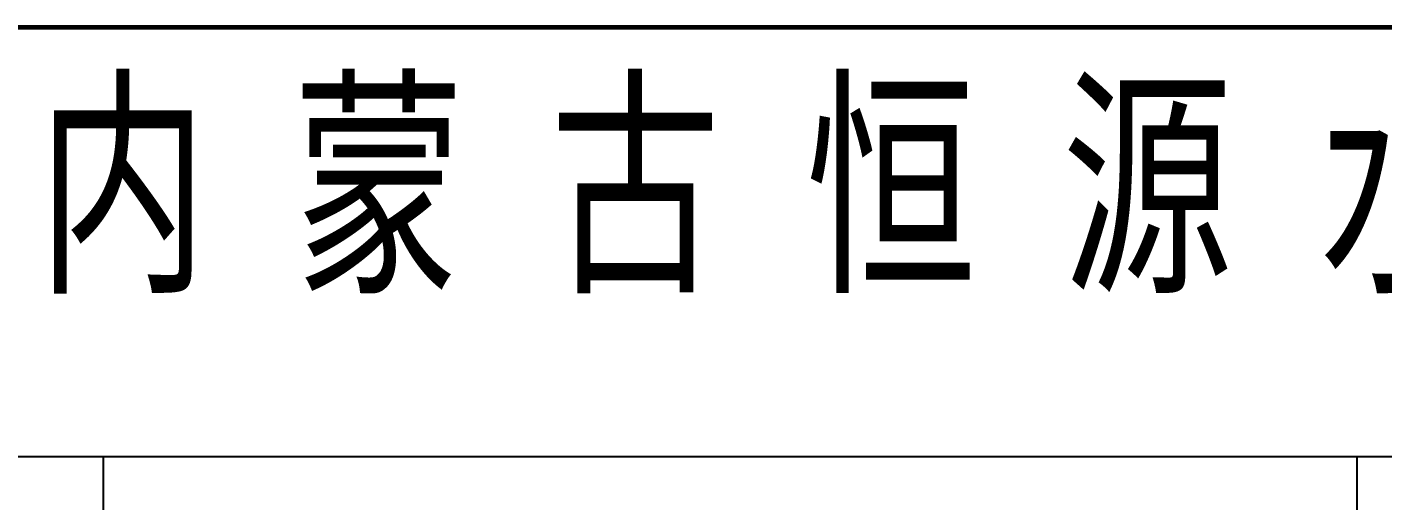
# Model space of a CAD drawing. Extents: x 695776 to 1250176, y 4443437 to 9025597.
# Drawn here: x 1186321 to 1190864, y 4544781 to 4546370 of the extents above; entities that cross this region are included whole.
import ezdxf

# ---------------------------------------------------------------- set-up
doc = ezdxf.new("R2010")
doc.units = 0
doc.header["$LTSCALE"] = 0.5
doc.layers.add('图框', color=7, linetype='CONTINUOUS')
doc.styles.add('仿宋', font='仿宋_GB2312.ttf', dxfattribs={"width": 0.7})

msp = doc.modelspace()

# ---------------------------------------------------------------- linework, layer by layer
at = {"layer": '图框', "color": 7, "lineweight": 60}
msp.add_line((1184776.0455, 4546369.5988), (1199176.0455, 4546369.5988), dxfattribs=at)
at = {"layer": '图框', "color": 7}
for p, q in [((1199176.0455, 4544929.5988), (1184776.0455, 4544929.5988)), ((1186576.0455, 4539049.5988), (1186576.0455, 4544929.5988)), ((1190776.0455, 4544929.5988), (1190776.0455, 4539049.5988))]:
    msp.add_line(p, q, dxfattribs=at)

# ---------------------------------------------------------------- texts
at = {"layer": '图框', "linetype": 'Continuous', "insert": (1185781.4325, 4546143.2892), "char_height": 600, "width": 12975.456, "attachment_point": 1, "style": '仿宋'}
msp.add_mtext('\u3000内 蒙 古 恒 源 水 利 工 程 有 限 公 司', dxfattribs=at)

doc.saveas('drawing.dxf')
